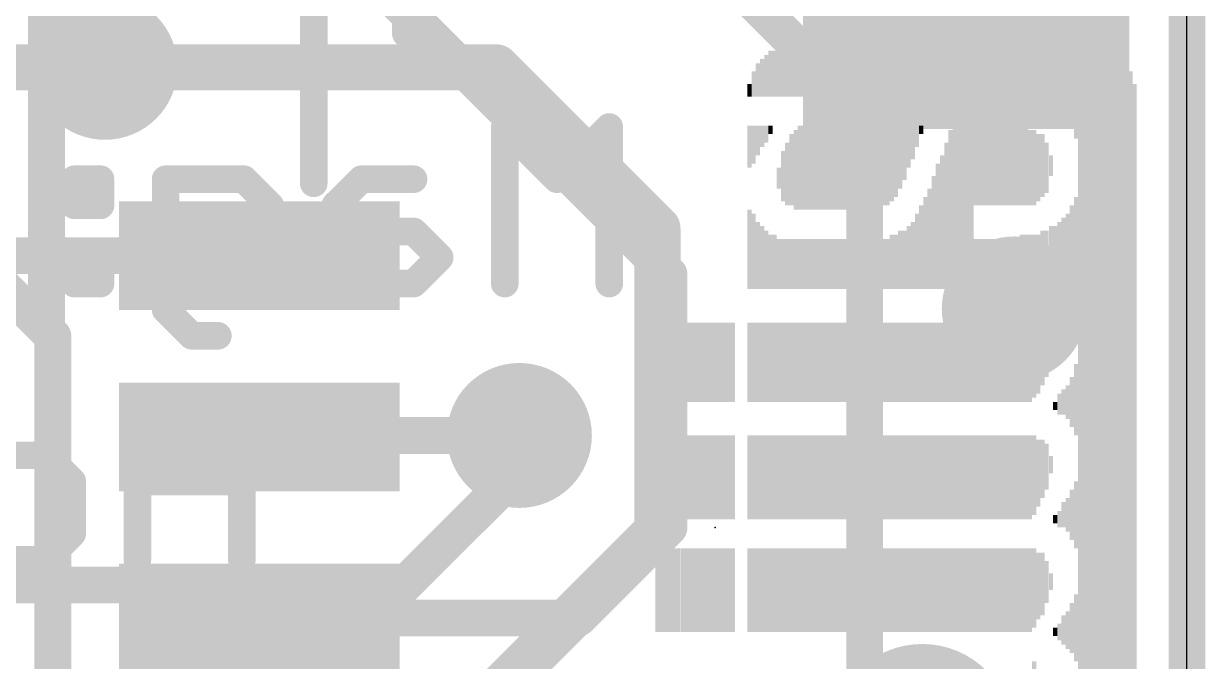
# Model space of a CAD drawing. Extents: x -0.1 to 25.5, y -0.1 to 17.9.
# Drawn here: x 18.98 to 25.5, y 8.15 to 11.67 of the extents above; entities that cross this region are included whole.
import ezdxf

# ---------------------------------------------------------------- set-up
doc = ezdxf.new("R2010")
doc.units = 0
for name, color, linetype in [('1', 12, 'CONTINUOUS'), ('16', 5, 'CONTINUOUS'), ('18', 110, 'CONTINUOUS'), ('20', 53, 'CONTINUOUS'), ('21', 40, 'CONTINUOUS'), ('22', 6, 'CONTINUOUS'), ('23', 40, 'CONTINUOUS')]:
    doc.layers.add(name, color=color, linetype=linetype)

# ---------------------------------------------------------------- blocks, each defined once
blk = doc.blocks.new('RECT')
blk.add_solid([(-0.5, -0.5), (0.5, -0.5), (-0.5, 0.5), (0.5, 0.5)])
blk = doc.blocks.new('PIE')
at = {"const_width": 0.5}
blk.add_lwpolyline([(0, -0.25, 1), (0, 0.25, 1), (0, -0.25)], format="xyb", dxfattribs=at)
blk = doc.blocks.new('ROUNDV')
at = {"const_width": 0.5}
blk.add_lwpolyline([(0, -0.25, 1), (0, 0.25, 1), (0, -0.25)], format="xyb", dxfattribs=at)

msp = doc.modelspace()

# ---------------------------------------------------------------- linework, layer by layer
at = {"layer": '1'}
for points, const_width in [([(25.4, 17.653), (25.4, 0.381)], 0.2032), ([(22.5425, 10.287), (20.6765, 12.153)], 0.2032), ([(17.399, 11.43), (19.431, 11.43)], 0.254), ([(18.5085, 10.58), (19.1435, 9.945)], 0.2032), ([(20.2825, 10.39), (18.6985, 10.39)], 0.2032), ([(22.5425, 8.89), (22.5425, 10.287)], 0.2032), ([(19.1435, 9.945), (19.1435, 7.269)], 0.2032), ([(20.2825, 9.39), (20.2905, 9.398)], 0.2032), ([(20.2905, 9.398), (21.717, 9.398)], 0.2032), ([(22.0425, 8.39), (22.5425, 8.89)], 0.2032), ([(20.2825, 8.39), (22.0425, 8.39)], 0.2032)]:
    msp.add_lwpolyline(points, dxfattribs=dict(at, const_width=const_width))
for points, const_width in [([(19.431, 11.3665, 1), (19.431, 11.4935)], 0.127), ([(20.2825, 10.3392, 1), (20.2825, 10.4408)], 0.1016), ([(22.5933, 10.287, 1), (22.4917, 10.287)], 0.1016), ([(22.5066, 10.2511, 1), (22.5784, 10.3229)], 0.1016), ([(19.1943, 9.945, 1), (19.0927, 9.945)], 0.1016), ([(19.1076, 9.9091, 1), (19.1794, 9.9809)], 0.1016), ([(20.2466, 9.4259, 1), (20.3184, 9.3541)], 0.1016), ([(20.2905, 9.4488, 1), (20.2905, 9.3472)], 0.1016), ([(20.3264, 9.3621, 1), (20.2546, 9.4339)], 0.1016), ([(21.717, 9.3472, 1), (21.717, 9.4488)], 0.1016), ([(22.4917, 8.89, 1), (22.5933, 8.89)], 0.1016), ([(22.5784, 8.8541, 1), (22.5066, 8.9259)], 0.1016), ([(20.2825, 8.4408, 1), (20.2825, 8.3392)], 0.1016), ([(22.0066, 8.4259, 1), (22.0784, 8.3541)], 0.1016), ([(22.0425, 8.3392, 1), (22.0425, 8.4408)], 0.1016)]:
    msp.add_lwpolyline(points, format="xyb", dxfattribs=dict(at, const_width=const_width))
at = {"layer": '16'}
for points, const_width in [([(25.4, 17.653), (25.4, 0.381)], 0.2032), ([(21.59, 13.208), (23.622, 11.176)], 0.2032), ([(19.431, 11.43), (21.59, 11.43)], 0.254), ([(21.59, 11.43), (22.479, 10.541)], 0.254), ([(23.622, 11.176), (23.622, 6.9577)], 0.2032), ([(22.479, 10.541), (22.479, 8.8708)], 0.254), ([(21.717, 9.398), (21.717, 9.2075)], 0.2032), ([(21.717, 9.2075), (21.082, 8.5725)], 0.2032), ([(22.479, 8.8708), (21.6092, 8.001)], 0.254), ([(21.082, 8.5725), (17.8245, 8.5725)], 0.2032)]:
    msp.add_lwpolyline(points, dxfattribs=dict(at, const_width=const_width))
for points, const_width in [([(19.431, 11.4935, 1), (19.431, 11.3665)], 0.127), ([(21.6349, 11.4749, 1), (21.5451, 11.3851)], 0.127), ([(21.59, 11.3665, 1), (21.59, 11.4935)], 0.127), ([(23.6728, 11.176, 1), (23.5712, 11.176)], 0.1016), ([(23.5861, 11.1401, 1), (23.6579, 11.2119)], 0.1016), ([(22.5425, 10.541, 1), (22.4155, 10.541)], 0.127), ([(22.4341, 10.4961, 1), (22.5239, 10.5859)], 0.127), ([(21.7678, 9.398, 1), (21.6662, 9.398)], 0.1016), ([(21.6662, 9.2075, 1), (21.7678, 9.2075)], 0.1016), ([(21.7529, 9.1716, 1), (21.6811, 9.2434)], 0.1016), ([(22.5239, 8.8259, 1), (22.4341, 8.9157)], 0.127), ([(22.4155, 8.8708, 1), (22.5425, 8.8708)], 0.127), ([(21.082, 8.5217, 1), (21.082, 8.6233)], 0.1016), ([(21.0461, 8.6084, 1), (21.1179, 8.5366)], 0.1016)]:
    msp.add_lwpolyline(points, format="xyb", dxfattribs=dict(at, const_width=const_width))
at = {"layer": '20'}
msp.add_line((25.4, 2.54), (25.4, 15.24), dxfattribs=at)
at = {"layer": '21'}
for points, const_width in [([(19.1085, 12.83), (19.1085, 10.03)], 0.2032), ([(20.5825, 10.79), (20.5825, 11.99)], 0.1524), ([(24.8825, 6.79), (24.8825, 10.99)], 0.1524)]:
    msp.add_lwpolyline(points, dxfattribs=dict(at, const_width=const_width))
for points, const_width in [([(24.9206, 10.99, 1), (24.8444, 10.99)], 0.0762), ([(20.5444, 10.79, 1), (20.6206, 10.79)], 0.0762), ([(19.0577, 10.03, 1), (19.1593, 10.03)], 0.1016)]:
    msp.add_lwpolyline(points, format="xyb", dxfattribs=dict(at, const_width=const_width))
at = {"layer": '22', "const_width": 0.1524}
for points in [[(21.0909, 12.3364), (21.0909, 11.6161)], [(21.0909, 11.6161), (21.235, 11.4721)], [(21.235, 11.4721), (21.379, 11.4721)], [(21.9248, 10.8124), (21.6366, 11.1005)], [(21.6366, 11.1005), (21.6366, 10.2362)], [(22.2129, 11.1005), (21.9248, 10.8124)], [(22.2129, 10.2362), (22.2129, 11.1005)], [(19.4063, 10.8124), (19.2623, 10.8124)], [(19.2623, 10.8124), (19.2623, 10.6684)], [(19.4063, 10.6684), (19.4063, 10.8124)], [(19.7656, 10.0921), (19.7656, 10.8124)], [(19.7656, 10.8124), (20.1978, 10.8124)], [(20.1978, 10.8124), (20.3418, 10.6684)], [(20.8452, 10.8124), (20.7011, 10.6684)], [(21.1333, 10.8124), (20.8452, 10.8124)], [(19.2623, 10.6684), (19.4063, 10.6684)], [(20.3418, 10.6684), (20.3418, 10.3803)], [(20.7011, 10.6684), (20.7011, 10.2362)], [(21.1333, 10.5243), (20.7011, 10.5243)], [(21.2774, 10.3803), (21.1333, 10.5243)], [(19.4063, 10.3803), (19.2623, 10.3803)], [(19.2623, 10.3803), (19.2623, 10.2362)], [(19.4063, 10.2362), (19.4063, 10.3803)], [(20.3418, 10.3803), (20.1978, 10.2362)], [(21.1333, 10.2362), (21.2774, 10.3803)], [(19.2623, 10.2362), (19.4063, 10.2362)], [(20.1978, 10.2362), (19.7656, 10.2362)], [(20.7011, 10.2362), (21.1333, 10.2362)], [(19.9097, 9.9481), (19.7656, 10.0921)], [(20.0537, 9.9481), (19.9097, 9.9481)], [(19.8978, 9.5765), (19.6097, 9.2884)], [(20.1859, 9.2884), (19.8978, 9.5765)], [(18.6742, 9.2884), (19.1063, 9.2884)], [(19.1063, 9.2884), (19.2504, 9.1444)], [(19.6097, 9.2884), (19.6097, 8.7122)], [(20.1859, 8.7122), (20.1859, 9.2884)], [(19.2504, 9.1444), (19.2504, 8.8563)], [(20.1859, 9.1444), (19.6097, 9.1444)], [(19.2504, 8.8563), (19.1063, 8.7122)], [(19.1063, 8.7122), (18.6742, 8.7122)]]:
    msp.add_lwpolyline(points, dxfattribs=at)
at = {"layer": '22', "const_width": 0.0762}
for points in [[(21.1179, 11.6431, 1), (21.064, 11.5892)], [(21.0528, 11.6161, 1), (21.129, 11.6161)], [(21.235, 11.5102, 1), (21.235, 11.434)], [(21.379, 11.434, 1), (21.379, 11.5102)], [(21.208, 11.4451, 1), (21.2619, 11.499)], [(21.6636, 11.1275, 1), (21.6097, 11.0736)], [(21.6747, 11.1005, 1), (21.5985, 11.1005)], [(22.251, 11.1005, 1), (22.1748, 11.1005)], [(22.2398, 11.0736, 1), (22.1859, 11.1275)], [(19.2623, 10.8505, 1), (19.2623, 10.7743)], [(19.3004, 10.8124, 1), (19.2242, 10.8124)], [(19.4444, 10.8124, 1), (19.3682, 10.8124)], [(19.4063, 10.7743, 1), (19.4063, 10.8505)], [(19.8037, 10.8124, 1), (19.7275, 10.8124)], [(19.7656, 10.8505, 1), (19.7656, 10.7743)], [(20.2247, 10.8394, 1), (20.1708, 10.7855)], [(20.1978, 10.7743, 1), (20.1978, 10.8505)], [(20.8452, 10.8505, 1), (20.8452, 10.7743)], [(20.8721, 10.7855, 1), (20.8182, 10.8394)], [(21.1333, 10.7743, 1), (21.1333, 10.8505)], [(21.8978, 10.8394, 1), (21.9517, 10.7855)], [(21.8978, 10.7855, 1), (21.9517, 10.8394)], [(19.2623, 10.7065, 1), (19.2623, 10.6303)], [(19.2242, 10.6684, 1), (19.3004, 10.6684)], [(19.3682, 10.6684, 1), (19.4444, 10.6684)], [(19.4063, 10.6303, 1), (19.4063, 10.7065)], [(20.3799, 10.6684, 1), (20.3037, 10.6684)], [(20.3149, 10.6414, 1), (20.3688, 10.6953)], [(20.7392, 10.6684, 1), (20.663, 10.6684)], [(20.6742, 10.6953, 1), (20.7281, 10.6414)], [(20.7011, 10.5624, 1), (20.7011, 10.4862)], [(21.1602, 10.5513, 1), (21.1064, 10.4974)], [(21.1333, 10.4862, 1), (21.1333, 10.5624)], [(19.2623, 10.4184, 1), (19.2623, 10.3422)], [(19.3004, 10.3803, 1), (19.2242, 10.3803)], [(19.4444, 10.3803, 1), (19.3682, 10.3803)], [(19.4063, 10.3422, 1), (19.4063, 10.4184)], [(20.3688, 10.3533, 1), (20.3149, 10.4072)], [(21.3043, 10.3533, 1), (21.2504, 10.4072)], [(21.2504, 10.3533, 1), (21.3043, 10.4072)], [(20.3037, 10.3803, 1), (20.3799, 10.3803)], [(19.2623, 10.2743, 1), (19.2623, 10.1981)], [(19.4063, 10.1981, 1), (19.4063, 10.2743)], [(19.7656, 10.2743, 1), (19.7656, 10.1981)], [(20.1708, 10.2631, 1), (20.2247, 10.2093)], [(20.1978, 10.1981, 1), (20.1978, 10.2743)], [(20.7011, 10.2743, 1), (20.7011, 10.1981)], [(21.1064, 10.2631, 1), (21.1602, 10.2093)], [(21.1333, 10.1981, 1), (21.1333, 10.2743)], [(19.2242, 10.2362, 1), (19.3004, 10.2362)], [(19.3682, 10.2362, 1), (19.4444, 10.2362)], [(20.663, 10.2362, 1), (20.7392, 10.2362)], [(21.5985, 10.2362, 1), (21.6747, 10.2362)], [(22.1748, 10.2362, 1), (22.251, 10.2362)], [(19.7926, 10.1191, 1), (19.7387, 10.0652)], [(19.7275, 10.0921, 1), (19.8037, 10.0921)], [(19.9097, 9.9862, 1), (19.9097, 9.91)], [(19.8827, 9.9211, 1), (19.9366, 9.975)], [(20.0537, 9.91, 1), (20.0537, 9.9862)], [(19.9247, 9.6035, 1), (19.8709, 9.5496)], [(19.9247, 9.5496, 1), (19.8709, 9.6035)], [(19.1333, 9.3154, 1), (19.0794, 9.2615)], [(19.1063, 9.2503, 1), (19.1063, 9.3265)], [(19.5827, 9.3154, 1), (19.6366, 9.2615)], [(19.6478, 9.2884, 1), (19.5716, 9.2884)], [(20.224, 9.2884, 1), (20.1478, 9.2884)], [(20.159, 9.2615, 1), (20.2129, 9.3154)], [(19.2885, 9.1444, 1), (19.2123, 9.1444)], [(19.2235, 9.1174, 1), (19.2773, 9.1713)], [(19.6097, 9.1825, 1), (19.6097, 9.1063)], [(20.1859, 9.1063, 1), (20.1859, 9.1825)], [(19.2773, 8.8293, 1), (19.2235, 8.8832)], [(19.2123, 8.8563, 1), (19.2885, 8.8563)], [(19.0794, 8.7391, 1), (19.1333, 8.6853)], [(19.1063, 8.6741, 1), (19.1063, 8.7503)], [(19.5716, 8.7122, 1), (19.6478, 8.7122)], [(20.1478, 8.7122, 1), (20.224, 8.7122)]]:
    msp.add_lwpolyline(points, format="xyb", dxfattribs=at)
at = {"layer": '23'}
msp.add_point((22.7965, 8.89), dxfattribs=at)

# ---------------------------------------------------------------- block references
at = {"layer": '1', "rotation": 180}
for p, xscale, yscale in [((24.1825, 11.69), 1.8, 1.2), ((20.2825, 10.39), 1.55, 0.6), ((20.2825, 9.39), 1.55, 0.6), ((20.2825, 8.39), 1.55, 0.6)]:
    msp.add_blockref('RECT', p, dxfattribs=dict(at, xscale=xscale, yscale=yscale))
at = {"layer": '1'}
msp.add_blockref('PIE', (23.9395, 7.747), dxfattribs=at)
at = {"layer": '18', "xscale": 0.8001, "yscale": 0.8001}
for p in [(19.431, 11.43), (19.431, 11.43), (24.4475, 10.0965), (24.4475, 10.0965), (21.717, 9.398), (21.717, 9.398)]:
    msp.add_blockref('ROUNDV', p, dxfattribs=at)
at = {"layer": '22', "rotation": 90}
for p, xscale, yscale in [((23.1487, 11.4059), 0.2769, 0.0231), ((23.1718, 11.4059), 0.2769, 0.0231), ((23.1949, 11.4186), 0.3023, 0.0231), ((23.218, 11.4186), 0.3023, 0.0231), ((23.241, 11.4186), 0.3023, 0.0229), ((23.264, 11.4186), 0.3023, 0.0231), ((23.2871, 11.4186), 0.3023, 0.0231), ((23.3102, 11.4186), 0.3023, 0.0231), ((23.3333, 11.4186), 0.3023, 0.0231), ((23.3564, 11.4186), 0.3023, 0.0231), ((23.3796, 11.4186), 0.3023, 0.0231), ((23.4027, 11.4186), 0.3023, 0.0231), ((23.4258, 11.4186), 0.3023, 0.0231), ((23.4489, 11.4186), 0.3023, 0.0231), ((23.472, 11.4186), 0.3023, 0.0231), ((23.495, 11.4186), 0.3023, 0.0229), ((23.518, 11.4186), 0.3023, 0.0231), ((23.5411, 11.4186), 0.3023, 0.0231), ((23.5642, 11.4186), 0.3023, 0.0231), ((23.5873, 11.4186), 0.3023, 0.0231), ((23.6104, 11.4186), 0.3023, 0.0231), ((23.6336, 11.4186), 0.3023, 0.0231), ((23.6567, 11.4186), 0.3023, 0.0231), ((23.6798, 11.4186), 0.3023, 0.0231), ((23.7029, 11.4186), 0.3023, 0.0231), ((23.726, 11.4186), 0.3023, 0.0231), ((23.749, 11.4186), 0.3023, 0.0229), ((23.772, 11.4186), 0.3023, 0.0231), ((23.7951, 11.4186), 0.3023, 0.0231), ((23.8182, 11.4186), 0.3023, 0.0231), ((23.8413, 11.4186), 0.3023, 0.0231), ((23.8644, 11.4186), 0.3023, 0.0231), ((23.8876, 11.4186), 0.3023, 0.0231), ((23.9107, 11.4186), 0.3023, 0.0231), ((23.9338, 11.4186), 0.3023, 0.0231), ((23.9569, 11.4186), 0.3023, 0.0231), ((23.98, 11.4186), 0.3023, 0.0231), ((24.003, 11.4186), 0.3023, 0.0229), ((24.026, 11.4186), 0.3023, 0.0231), ((24.0491, 11.4186), 0.3023, 0.0231), ((24.0722, 11.4186), 0.3023, 0.0231), ((24.0953, 11.4186), 0.3023, 0.0231), ((24.1184, 11.4186), 0.3023, 0.0231), ((24.1416, 11.4186), 0.3023, 0.0231), ((24.1647, 11.4186), 0.3023, 0.0231), ((24.1878, 11.4186), 0.3023, 0.0231), ((24.2109, 11.4186), 0.3023, 0.0231), ((24.234, 11.4186), 0.3023, 0.0231), ((24.257, 11.4186), 0.3023, 0.0229), ((24.28, 11.4186), 0.3023, 0.0231), ((24.3031, 11.4186), 0.3023, 0.0231), ((24.3262, 11.4186), 0.3023, 0.0231), ((24.3493, 11.4186), 0.3023, 0.0231), ((24.3724, 11.4186), 0.3023, 0.0231), ((24.3956, 11.4186), 0.3023, 0.0231), ((24.4187, 11.4186), 0.3023, 0.0231), ((24.4418, 11.4186), 0.3023, 0.0231), ((24.4649, 11.4186), 0.3023, 0.0231), ((24.488, 11.4186), 0.3023, 0.0231), ((24.511, 11.4186), 0.3023, 0.0229), ((24.534, 11.4186), 0.3023, 0.0231), ((24.5571, 11.4071), 0.3251, 0.0231), ((24.5802, 11.4071), 0.3251, 0.0231), ((24.6033, 11.4071), 0.3251, 0.0231), ((24.6264, 11.3957), 0.348, 0.0231), ((24.6496, 11.3957), 0.348, 0.0231), ((24.6727, 11.3843), 0.3708, 0.0231), ((24.6958, 11.3843), 0.3708, 0.0231), ((24.7189, 11.3728), 0.3937, 0.0231), ((24.742, 11.35), 0.4394, 0.0231), ((24.765, 11.3386), 0.4623, 0.0229), ((24.788, 11.303), 0.5334, 0.0231), ((24.8111, 8.81), 5.5194, 0.0231), ((24.8342, 8.81), 5.5194, 0.0231), ((24.8573, 8.81), 5.5194, 0.0231), ((24.8804, 8.81), 5.5194, 0.0231), ((24.9036, 8.81), 5.5194, 0.0231), ((24.9267, 8.7973), 5.494, 0.0231), ((24.9498, 8.7973), 5.494, 0.0231), ((23.0562, 11.3716), 0.2083, 0.0231), ((23.0793, 11.383), 0.2311, 0.0231), ((23.1024, 11.3944), 0.254, 0.0231), ((23.1256, 11.3944), 0.254, 0.0231), ((24.9729, 8.7859), 5.4712, 0.0231), ((24.996, 8.7859), 5.4712, 0.0231), ((25.019, 8.7744), 5.4483, 0.0229), ((25.042, 8.763), 5.4254, 0.0231), ((23.0331, 11.3602), 0.1854, 0.0231), ((25.0651, 8.7516), 5.4026, 0.0231), ((23.01, 11.3373), 0.1397, 0.0231), ((25.0882, 8.7287), 5.3569, 0.0231), ((22.987, 11.303), 0.0711, 0.0229), ((25.1113, 8.6944), 5.2883, 0.0231), ((22.987, 10.9919), 0.2311, 0.0229), ((23.01, 11.0033), 0.2083, 0.0231), ((23.0331, 11.0261), 0.1626, 0.0231), ((23.0562, 11.049), 0.1168, 0.0231), ((23.0793, 11.0604), 0.094, 0.0231), ((23.1024, 11.0846), 0.0457, 0.0231), ((23.241, 10.8649), 0.4394, 0.0229), ((23.264, 10.8763), 0.4623, 0.0231), ((23.2871, 10.8763), 0.4623, 0.0231), ((23.3102, 10.8763), 0.4623, 0.0231), ((23.3333, 10.8763), 0.4623, 0.0231), ((23.3564, 10.8763), 0.4623, 0.0231), ((23.3796, 10.8763), 0.4623, 0.0231), ((23.4027, 10.8763), 0.4623, 0.0231), ((23.4258, 10.8763), 0.4623, 0.0231), ((23.4489, 10.8763), 0.4623, 0.0231), ((23.472, 10.8763), 0.4623, 0.0231), ((23.495, 10.8763), 0.4623, 0.0229), ((23.518, 10.8763), 0.4623, 0.0231), ((23.5411, 10.8763), 0.4623, 0.0231), ((23.5642, 10.8763), 0.4623, 0.0231), ((23.5873, 10.8763), 0.4623, 0.0231), ((23.6104, 10.8763), 0.4623, 0.0231), ((23.6336, 10.8763), 0.4623, 0.0231), ((23.6567, 10.8763), 0.4623, 0.0231), ((23.6798, 10.8763), 0.4623, 0.0231), ((23.7029, 10.8763), 0.4623, 0.0231), ((23.726, 10.8877), 0.4394, 0.0231), ((23.749, 10.8877), 0.4394, 0.0229), ((23.772, 10.8991), 0.4166, 0.0231), ((23.7951, 10.9106), 0.3937, 0.0231), ((23.8182, 10.9334), 0.348, 0.0231), ((23.8413, 10.9576), 0.2997, 0.0231), ((23.8644, 10.9919), 0.2311, 0.0231), ((23.8876, 11.0147), 0.1854, 0.0231), ((23.9107, 11.049), 0.1168, 0.0231), ((23.9338, 11.0846), 0.0457, 0.0231), ((24.0953, 10.6451), 0.8788, 0.0231), ((24.1184, 10.6566), 0.9017, 0.0231), ((24.1416, 10.6566), 0.9017, 0.0231), ((24.1647, 10.6566), 0.9017, 0.0231), ((24.1878, 10.6566), 0.9017, 0.0231), ((24.2109, 10.6566), 0.9017, 0.0231), ((24.234, 10.8877), 0.4394, 0.0231), ((24.257, 10.8877), 0.4394, 0.0229), ((24.28, 10.8877), 0.4394, 0.0231), ((24.3031, 10.8877), 0.4394, 0.0231), ((24.3262, 10.8877), 0.4394, 0.0231), ((24.3493, 10.8877), 0.4394, 0.0231), ((24.3724, 10.8877), 0.4394, 0.0231), ((24.3956, 10.8877), 0.4394, 0.0231), ((24.4187, 10.8877), 0.4394, 0.0231), ((24.4418, 10.8877), 0.4394, 0.0231), ((24.4649, 10.8877), 0.4394, 0.0231), ((24.488, 10.8877), 0.4394, 0.0231), ((24.511, 10.8877), 0.4394, 0.0229), ((24.534, 10.8763), 0.4166, 0.0231), ((24.5571, 10.8763), 0.4166, 0.0231), ((23.218, 10.8649), 0.3937, 0.0231), ((24.5802, 10.8763), 0.3708, 0.0231), ((24.6033, 10.8877), 0.348, 0.0231), ((23.1718, 10.8293), 0.2769, 0.0231), ((23.1949, 10.8407), 0.3454, 0.0231), ((24.0722, 10.6096), 0.8077, 0.0231), ((24.6264, 10.875), 0.2769, 0.0231), ((24.026, 10.5524), 0.6934, 0.0231), ((24.0491, 10.5753), 0.7391, 0.0231), ((24.6496, 10.8877), 0.1143, 0.0231), ((23.1487, 10.8179), 0.1168, 0.0231), ((24.003, 10.5181), 0.6248, 0.0229), ((23.98, 10.4826), 0.5537, 0.0231), ((23.9569, 10.4597), 0.508, 0.0231), ((24.788, 10.3797), 0.668, 0.0231), ((22.987, 10.4254), 0.4394, 0.0229), ((23.9338, 10.4369), 0.4623, 0.0231), ((24.765, 10.3797), 0.5766, 0.0229), ((23.01, 10.414), 0.4166, 0.0231), ((23.0331, 10.3911), 0.3708, 0.0231), ((23.8876, 10.3911), 0.3708, 0.0231), ((23.9107, 10.414), 0.4166, 0.0231), ((24.6958, 10.3683), 0.4166, 0.0231), ((24.7189, 10.3683), 0.4623, 0.0231), ((24.742, 10.3683), 0.508, 0.0231), ((23.0562, 10.3797), 0.348, 0.0231), ((23.0793, 10.367), 0.3226, 0.0231), ((23.1024, 10.3556), 0.2997, 0.0231), ((23.1256, 10.3556), 0.2997, 0.0231), ((23.772, 10.3556), 0.2997, 0.0231), ((23.7951, 10.3556), 0.2997, 0.0231), ((23.8182, 10.367), 0.3226, 0.0231), ((23.8413, 10.367), 0.3226, 0.0231), ((23.8644, 10.3797), 0.348, 0.0231), ((24.488, 10.3556), 0.2997, 0.0231), ((24.511, 10.3556), 0.2997, 0.0229), ((24.534, 10.3556), 0.2997, 0.0231), ((24.5571, 10.3556), 0.2997, 0.0231), ((24.5802, 10.3442), 0.3226, 0.0231), ((24.6033, 10.3556), 0.3454, 0.0231), ((24.6264, 10.3556), 0.3454, 0.0231), ((24.6496, 10.3683), 0.3708, 0.0231), ((24.6727, 10.3568), 0.3937, 0.0231), ((23.1487, 10.3442), 0.2769, 0.0231), ((23.1718, 10.3442), 0.2769, 0.0231), ((23.1949, 10.3442), 0.2769, 0.0231), ((23.218, 10.3442), 0.2769, 0.0231), ((23.241, 10.3442), 0.2769, 0.0229), ((23.264, 10.3442), 0.2769, 0.0231), ((23.2871, 10.3442), 0.2769, 0.0231), ((23.3102, 10.3442), 0.2769, 0.0231), ((23.3333, 10.3442), 0.2769, 0.0231), ((23.3564, 10.3442), 0.2769, 0.0231), ((23.3796, 10.3442), 0.2769, 0.0231), ((23.4027, 10.3442), 0.2769, 0.0231), ((23.4258, 10.3442), 0.2769, 0.0231), ((23.4489, 10.3442), 0.2769, 0.0231), ((23.472, 10.3442), 0.2769, 0.0231), ((23.495, 10.3442), 0.2769, 0.0229), ((23.518, 10.3442), 0.2769, 0.0231), ((23.5411, 10.3442), 0.2769, 0.0231), ((23.5642, 10.3442), 0.2769, 0.0231), ((23.5873, 10.3442), 0.2769, 0.0231), ((23.6104, 10.3442), 0.2769, 0.0231), ((23.6336, 10.3442), 0.2769, 0.0231), ((23.6567, 10.3442), 0.2769, 0.0231), ((23.6798, 10.3442), 0.2769, 0.0231), ((23.7029, 10.3442), 0.2769, 0.0231), ((23.726, 10.3442), 0.2769, 0.0231), ((23.749, 10.3442), 0.2769, 0.0229), ((24.234, 10.3442), 0.2769, 0.0231), ((24.257, 10.3442), 0.2769, 0.0229), ((24.28, 10.3442), 0.2769, 0.0231), ((24.3031, 10.3442), 0.2769, 0.0231), ((24.3262, 10.3442), 0.2769, 0.0231), ((24.3493, 10.3442), 0.2769, 0.0231), ((24.3724, 10.3442), 0.2769, 0.0231), ((24.3956, 10.3442), 0.2769, 0.0231), ((24.4187, 10.3442), 0.2769, 0.0231), ((24.4418, 10.3442), 0.2769, 0.0231), ((24.4649, 10.3442), 0.2769, 0.0231), ((22.479, 9.8019), 0.4369, 0.0229), ((22.502, 9.8019), 0.4369, 0.0231), ((22.5251, 9.8019), 0.4369, 0.0231), ((22.5482, 9.8019), 0.4369, 0.0231), ((22.5713, 9.8019), 0.4369, 0.0231), ((22.5944, 9.8019), 0.4369, 0.0231), ((22.6176, 9.8019), 0.4369, 0.0231), ((22.6407, 9.8019), 0.4369, 0.0231), ((22.6638, 9.8019), 0.4369, 0.0231), ((22.6869, 9.8019), 0.4369, 0.0231), ((22.71, 9.8019), 0.4369, 0.0231), ((22.733, 9.8019), 0.4369, 0.0229), ((22.756, 9.8019), 0.4369, 0.0231), ((22.7791, 9.8019), 0.4369, 0.0231), ((22.8022, 9.8019), 0.4369, 0.0231), ((22.8253, 9.8019), 0.4369, 0.0231), ((22.8484, 9.8019), 0.4369, 0.0231), ((22.8716, 9.8019), 0.4369, 0.0231), ((22.8947, 9.8019), 0.4369, 0.0231), ((22.987, 9.8019), 0.4369, 0.0229), ((23.01, 9.8019), 0.4369, 0.0231), ((23.0331, 9.8019), 0.4369, 0.0231), ((23.0562, 9.8019), 0.4369, 0.0231), ((23.0793, 9.8019), 0.4369, 0.0231), ((23.1024, 9.8019), 0.4369, 0.0231), ((23.1256, 9.8019), 0.4369, 0.0231), ((23.1487, 9.8019), 0.4369, 0.0231), ((23.1718, 9.8019), 0.4369, 0.0231), ((23.1949, 9.8019), 0.4369, 0.0231), ((23.218, 9.8019), 0.4369, 0.0231), ((23.241, 9.8019), 0.4369, 0.0229), ((23.264, 9.8019), 0.4369, 0.0231), ((23.2871, 9.8019), 0.4369, 0.0231), ((23.3102, 9.8019), 0.4369, 0.0231), ((23.3333, 9.8019), 0.4369, 0.0231), ((23.3564, 9.8019), 0.4369, 0.0231), ((23.3796, 9.8019), 0.4369, 0.0231), ((23.4027, 9.8019), 0.4369, 0.0231), ((23.4258, 9.8019), 0.4369, 0.0231), ((23.4489, 9.8019), 0.4369, 0.0231), ((23.472, 9.8019), 0.4369, 0.0231), ((23.495, 9.8019), 0.4369, 0.0229), ((23.518, 9.8019), 0.4369, 0.0231), ((23.5411, 9.8019), 0.4369, 0.0231), ((23.5642, 9.8019), 0.4369, 0.0231), ((23.5873, 9.8019), 0.4369, 0.0231), ((23.6104, 9.8019), 0.4369, 0.0231), ((23.6336, 9.8019), 0.4369, 0.0231), ((23.6567, 9.8019), 0.4369, 0.0231), ((23.6798, 9.8019), 0.4369, 0.0231), ((23.7029, 9.8019), 0.4369, 0.0231), ((23.726, 9.8019), 0.4369, 0.0231), ((23.749, 9.8019), 0.4369, 0.0229), ((23.772, 9.8019), 0.4369, 0.0231), ((23.7951, 9.8019), 0.4369, 0.0231), ((23.8182, 9.8019), 0.4369, 0.0231), ((23.8413, 9.8019), 0.4369, 0.0231), ((23.8644, 9.8019), 0.4369, 0.0231), ((23.8876, 9.8019), 0.4369, 0.0231), ((23.9107, 9.8019), 0.4369, 0.0231), ((23.9338, 9.8019), 0.4369, 0.0231), ((23.9569, 9.8019), 0.4369, 0.0231), ((23.98, 9.8019), 0.4369, 0.0231), ((24.003, 9.8019), 0.4369, 0.0229), ((24.026, 9.8019), 0.4369, 0.0231), ((24.0491, 9.8019), 0.4369, 0.0231), ((24.0722, 9.8019), 0.4369, 0.0231), ((24.0953, 9.8019), 0.4369, 0.0231), ((24.1184, 9.8019), 0.4369, 0.0231), ((24.1416, 9.8019), 0.4369, 0.0231), ((24.1647, 9.8019), 0.4369, 0.0231), ((24.1878, 9.8019), 0.4369, 0.0231), ((24.2109, 9.8019), 0.4369, 0.0231), ((24.234, 9.8019), 0.4369, 0.0231), ((24.257, 9.8019), 0.4369, 0.0229), ((24.28, 9.8019), 0.4369, 0.0231), ((24.3031, 9.8019), 0.4369, 0.0231), ((24.3262, 9.8019), 0.4369, 0.0231), ((24.3493, 9.8019), 0.4369, 0.0231), ((24.3724, 9.8019), 0.4369, 0.0231), ((24.3956, 9.8019), 0.4369, 0.0231), ((24.4187, 9.8019), 0.4369, 0.0231), ((24.4418, 9.8019), 0.4369, 0.0231), ((24.4649, 9.8019), 0.4369, 0.0231), ((24.488, 9.8019), 0.4369, 0.0231), ((24.511, 9.8019), 0.4369, 0.0229), ((24.534, 9.8019), 0.4369, 0.0231), ((24.5571, 9.8133), 0.414, 0.0231), ((24.5802, 9.8247), 0.3912, 0.0231), ((24.6033, 9.8361), 0.3226, 0.0231), ((24.6264, 9.8476), 0.254, 0.0231), ((24.6496, 9.8603), 0.0914, 0.0231), ((24.788, 9.5949), 0.3937, 0.0231), ((24.765, 9.5822), 0.2769, 0.0229), ((24.7189, 9.5822), 0.1397, 0.0231), ((24.742, 9.5822), 0.1854, 0.0231), ((24.6958, 9.5707), 0.1168, 0.0231), ((24.6727, 9.5606), 0.0457, 0.0231), ((22.479, 9.1669), 0.4623, 0.0229), ((22.502, 9.1669), 0.4623, 0.0231), ((22.5251, 9.1669), 0.4623, 0.0231), ((22.5482, 9.1669), 0.4623, 0.0231), ((22.5713, 9.1669), 0.4623, 0.0231), ((22.5944, 9.1669), 0.4623, 0.0231), ((22.6176, 9.1669), 0.4623, 0.0231), ((22.6407, 9.1669), 0.4623, 0.0231), ((22.6638, 9.1669), 0.4623, 0.0231), ((22.6869, 9.1669), 0.4623, 0.0231), ((22.71, 9.1669), 0.4623, 0.0231), ((22.733, 9.1669), 0.4623, 0.0229), ((22.756, 9.1669), 0.4623, 0.0231), ((22.7791, 9.1669), 0.4623, 0.0231), ((22.8022, 9.1669), 0.4623, 0.0231), ((22.8253, 9.1669), 0.4623, 0.0231), ((22.8484, 9.1669), 0.4623, 0.0231), ((22.8716, 9.1669), 0.4623, 0.0231), ((22.8947, 9.1669), 0.4623, 0.0231), ((22.987, 9.1669), 0.4623, 0.0229), ((23.01, 9.1669), 0.4623, 0.0231), ((23.0331, 9.1669), 0.4623, 0.0231), ((23.0562, 9.1669), 0.4623, 0.0231), ((23.0793, 9.1669), 0.4623, 0.0231), ((23.1024, 9.1669), 0.4623, 0.0231), ((23.1256, 9.1669), 0.4623, 0.0231), ((23.1487, 9.1669), 0.4623, 0.0231), ((23.1718, 9.1669), 0.4623, 0.0231), ((23.1949, 9.1669), 0.4623, 0.0231), ((23.218, 9.1669), 0.4623, 0.0231), ((23.241, 9.1669), 0.4623, 0.0229), ((23.264, 9.1669), 0.4623, 0.0231), ((23.2871, 9.1669), 0.4623, 0.0231), ((23.3102, 9.1669), 0.4623, 0.0231), ((23.3333, 9.1669), 0.4623, 0.0231), ((23.3564, 9.1669), 0.4623, 0.0231), ((23.3796, 9.1669), 0.4623, 0.0231), ((23.4027, 9.1669), 0.4623, 0.0231), ((23.4258, 9.1669), 0.4623, 0.0231), ((23.4489, 9.1669), 0.4623, 0.0231), ((23.472, 9.1669), 0.4623, 0.0231), ((23.495, 9.1669), 0.4623, 0.0229), ((23.518, 9.1669), 0.4623, 0.0231), ((23.5411, 9.1669), 0.4623, 0.0231), ((23.5642, 9.1669), 0.4623, 0.0231), ((23.5873, 9.1669), 0.4623, 0.0231), ((23.6104, 9.1669), 0.4623, 0.0231), ((23.6336, 9.1669), 0.4623, 0.0231), ((23.6567, 9.1669), 0.4623, 0.0231), ((23.6798, 9.1669), 0.4623, 0.0231), ((23.7029, 9.1669), 0.4623, 0.0231), ((23.726, 9.1669), 0.4623, 0.0231), ((23.749, 9.1669), 0.4623, 0.0229), ((23.772, 9.1669), 0.4623, 0.0231), ((23.7951, 9.1669), 0.4623, 0.0231), ((23.8182, 9.1669), 0.4623, 0.0231), ((23.8413, 9.1669), 0.4623, 0.0231), ((23.8644, 9.1669), 0.4623, 0.0231), ((23.8876, 9.1669), 0.4623, 0.0231), ((23.9107, 9.1669), 0.4623, 0.0231), ((23.9338, 9.1669), 0.4623, 0.0231), ((23.9569, 9.1669), 0.4623, 0.0231), ((23.98, 9.1669), 0.4623, 0.0231), ((24.003, 9.1669), 0.4623, 0.0229), ((24.026, 9.1669), 0.4623, 0.0231), ((24.0491, 9.1669), 0.4623, 0.0231), ((24.0722, 9.1669), 0.4623, 0.0231), ((24.0953, 9.1669), 0.4623, 0.0231), ((24.1184, 9.1669), 0.4623, 0.0231), ((24.1416, 9.1669), 0.4623, 0.0231), ((24.1647, 9.1669), 0.4623, 0.0231), ((24.1878, 9.1669), 0.4623, 0.0231), ((24.2109, 9.1669), 0.4623, 0.0231), ((24.234, 9.1669), 0.4623, 0.0231), ((24.257, 9.1669), 0.4623, 0.0229), ((24.28, 9.1669), 0.4623, 0.0231), ((24.3031, 9.1669), 0.4623, 0.0231), ((24.3262, 9.1669), 0.4623, 0.0231), ((24.3493, 9.1669), 0.4623, 0.0231), ((24.3724, 9.1669), 0.4623, 0.0231), ((24.3956, 9.1669), 0.4623, 0.0231), ((24.4187, 9.1669), 0.4623, 0.0231), ((24.4418, 9.1669), 0.4623, 0.0231), ((24.4649, 9.1669), 0.4623, 0.0231), ((24.488, 9.1669), 0.4623, 0.0231), ((24.511, 9.1669), 0.4623, 0.0229), ((24.534, 9.1669), 0.4623, 0.0231), ((24.5571, 9.1783), 0.4394, 0.0231), ((24.5802, 9.1897), 0.3708, 0.0231), ((24.6033, 9.2139), 0.3226, 0.0231), ((24.6264, 9.2253), 0.254, 0.0231), ((24.6496, 9.2367), 0.094, 0.0231), ((24.788, 8.9599), 0.3683, 0.0231), ((24.765, 8.9599), 0.2769, 0.0229), ((24.7189, 8.9599), 0.1397, 0.0231), ((24.742, 8.9599), 0.1854, 0.0231), ((24.6727, 8.9357), 0.0457, 0.0231), ((24.6958, 8.9357), 0.0914, 0.0231), ((22.479, 8.5446), 0.4623, 0.0229), ((22.502, 8.5446), 0.4623, 0.0231), ((22.5251, 8.5446), 0.4623, 0.0231), ((22.5482, 8.5446), 0.4623, 0.0231), ((22.5713, 8.5446), 0.4623, 0.0231), ((22.5944, 8.5446), 0.4623, 0.0231), ((22.6176, 8.5446), 0.4623, 0.0231), ((22.6407, 8.5446), 0.4623, 0.0231), ((22.6638, 8.5446), 0.4623, 0.0231), ((22.6869, 8.5446), 0.4623, 0.0231), ((22.71, 8.5446), 0.4623, 0.0231), ((22.733, 8.5446), 0.4623, 0.0229), ((22.756, 8.5446), 0.4623, 0.0231), ((22.7791, 8.5446), 0.4623, 0.0231), ((22.8022, 8.5446), 0.4623, 0.0231), ((22.8253, 8.5446), 0.4623, 0.0231), ((22.8484, 8.5446), 0.4623, 0.0231), ((22.8716, 8.5446), 0.4623, 0.0231), ((22.8947, 8.5446), 0.4623, 0.0231), ((22.987, 8.5446), 0.4623, 0.0229), ((23.01, 8.5446), 0.4623, 0.0231), ((23.0331, 8.5446), 0.4623, 0.0231), ((23.0562, 8.5446), 0.4623, 0.0231), ((23.0793, 8.5446), 0.4623, 0.0231), ((23.1024, 8.5446), 0.4623, 0.0231), ((23.1256, 8.5446), 0.4623, 0.0231), ((23.1487, 8.5446), 0.4623, 0.0231), ((23.1718, 8.5446), 0.4623, 0.0231), ((23.1949, 8.5446), 0.4623, 0.0231), ((23.218, 8.5446), 0.4623, 0.0231), ((23.241, 8.5446), 0.4623, 0.0229), ((23.264, 8.5446), 0.4623, 0.0231), ((23.2871, 8.5446), 0.4623, 0.0231), ((23.3102, 8.5446), 0.4623, 0.0231), ((23.3333, 8.5446), 0.4623, 0.0231), ((23.3564, 8.5446), 0.4623, 0.0231), ((23.3796, 8.5446), 0.4623, 0.0231), ((23.4027, 8.5446), 0.4623, 0.0231), ((23.4258, 8.5446), 0.4623, 0.0231), ((23.4489, 8.5446), 0.4623, 0.0231), ((23.472, 8.5446), 0.4623, 0.0231), ((23.495, 8.5446), 0.4623, 0.0229), ((23.518, 8.5446), 0.4623, 0.0231), ((23.5411, 8.5446), 0.4623, 0.0231), ((23.5642, 8.5446), 0.4623, 0.0231), ((23.5873, 8.5446), 0.4623, 0.0231), ((23.6104, 8.5446), 0.4623, 0.0231), ((23.6336, 8.5446), 0.4623, 0.0231), ((23.6567, 8.5446), 0.4623, 0.0231), ((23.6798, 8.5446), 0.4623, 0.0231), ((23.7029, 8.5446), 0.4623, 0.0231), ((23.726, 8.5446), 0.4623, 0.0231), ((23.749, 8.5446), 0.4623, 0.0229), ((23.772, 8.5446), 0.4623, 0.0231), ((23.7951, 8.5446), 0.4623, 0.0231), ((23.8182, 8.5446), 0.4623, 0.0231), ((23.8413, 8.5446), 0.4623, 0.0231), ((23.8644, 8.5446), 0.4623, 0.0231), ((23.8876, 8.5446), 0.4623, 0.0231), ((23.9107, 8.5446), 0.4623, 0.0231), ((23.9338, 8.5446), 0.4623, 0.0231), ((23.9569, 8.5446), 0.4623, 0.0231), ((23.98, 8.5446), 0.4623, 0.0231), ((24.003, 8.5446), 0.4623, 0.0229), ((24.026, 8.5446), 0.4623, 0.0231), ((24.0491, 8.5446), 0.4623, 0.0231), ((24.0722, 8.5446), 0.4623, 0.0231), ((24.0953, 8.5446), 0.4623, 0.0231), ((24.1184, 8.5446), 0.4623, 0.0231), ((24.1416, 8.5446), 0.4623, 0.0231), ((24.1647, 8.5446), 0.4623, 0.0231), ((24.1878, 8.5446), 0.4623, 0.0231), ((24.2109, 8.5446), 0.4623, 0.0231), ((24.234, 8.5446), 0.4623, 0.0231), ((24.257, 8.5446), 0.4623, 0.0229), ((24.28, 8.5446), 0.4623, 0.0231), ((24.3031, 8.5446), 0.4623, 0.0231), ((24.3262, 8.5446), 0.4623, 0.0231), ((24.3493, 8.5446), 0.4623, 0.0231), ((24.3724, 8.5446), 0.4623, 0.0231), ((24.3956, 8.5446), 0.4623, 0.0231), ((24.4187, 8.5446), 0.4623, 0.0231), ((24.4418, 8.5446), 0.4623, 0.0231), ((24.4649, 8.5446), 0.4623, 0.0231), ((24.488, 8.5446), 0.4623, 0.0231), ((24.511, 8.5446), 0.4623, 0.0229), ((24.534, 8.5446), 0.4623, 0.0231), ((24.5571, 8.556), 0.4394, 0.0231), ((24.5802, 8.5662), 0.3683, 0.0231), ((24.6033, 8.5776), 0.3454, 0.0231), ((24.6264, 8.589), 0.2311, 0.0231), ((24.6496, 8.5903), 0.0914, 0.0231), ((24.788, 8.3363), 0.3708, 0.0231), ((24.742, 8.3236), 0.2083, 0.0231), ((24.765, 8.335), 0.2769, 0.0229), ((24.6958, 8.3134), 0.0914, 0.0231), ((24.7189, 8.3236), 0.1626, 0.0231), ((24.6727, 8.3134), 0.0457, 0.0231), ((24.5571, 7.9312), 0.4394, 0.0231)]:
    msp.add_blockref('RECT', p, dxfattribs=dict(at, xscale=xscale, yscale=yscale))

doc.saveas('drawing.dxf')
